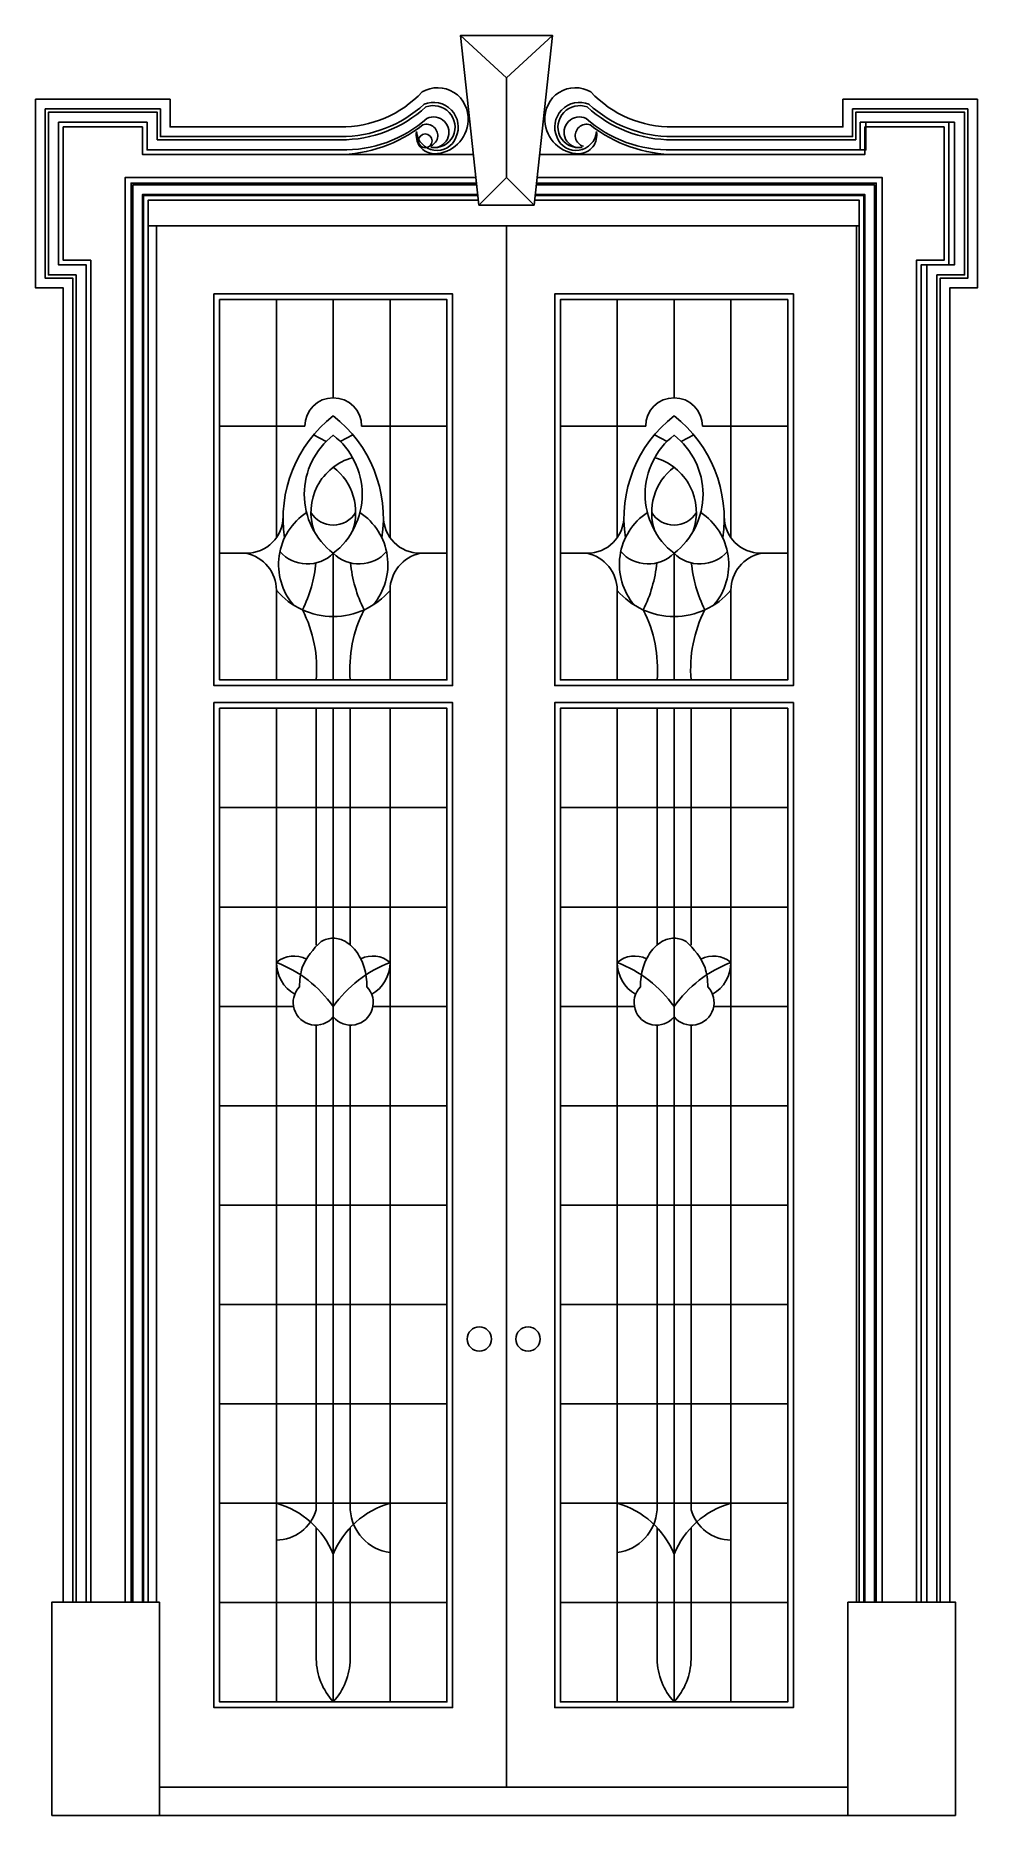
# Model space of a CAD drawing. Header units: metres. Extents: x -8494 to -6305, y -27 to 4111.
import ezdxf

# ---------------------------------------------------------------- set-up
doc = ezdxf.new("R2010")
doc.units = ezdxf.units.M
for name, color, linetype in [('2', 2, 'Continuous'), ('3', 3, 'Continuous'), ('7', 7, 'Continuous')]:
    doc.layers.add(name, color=color, linetype=linetype)

msp = doc.modelspace()

# ---------------------------------------------------------------- linework, layer by layer
at = {"layer": '2'}
msp.add_line((-8455.96, -26.8), (-6355.96, -26.8), dxfattribs=at)
at = {"layer": '3'}
for p, q in [((-7399.36, 4012.89), (-7399.36, 3781.4)), ((-7933.96, 3497.6), (-7933.96, 2944.11)), ((-7669.96, 3497.6), (-7669.96, 2944.11)), ((-7141.96, 3497.6), (-7141.96, 2944.11)), ((-6877.96, 3497.6), (-6877.96, 2944.11)), ((-7933.96, 2821.78), (-7933.96, 2613.2)), ((-7669.96, 2821.78), (-7669.96, 2613.2)), ((-7141.96, 2821.78), (-7141.96, 2613.2)), ((-6877.96, 2821.78), (-6877.96, 2613.2)), ((-7933.96, 2547.2), (-7933.96, 237.2)), ((-7669.96, 2547.2), (-7669.96, 237.2)), ((-7141.96, 2547.2), (-7141.96, 237.2)), ((-6877.96, 2547.2), (-6877.96, 237.2)), ((-8065.96, 2316.2), (-7537.96, 2316.2)), ((-6745.96, 2316.2), (-7273.96, 2316.2)), ((-8065.96, 2085.2), (-7537.96, 2085.2)), ((-6745.96, 2085.2), (-7273.96, 2085.2)), ((-8065.96, 1854.2), (-7894.07, 1854.2)), ((-7709.86, 1854.2), (-7537.96, 1854.2)), ((-7102.07, 1854.2), (-7273.96, 1854.2)), ((-6745.96, 1854.2), (-6917.86, 1854.2)), ((-8065.96, 1623.2), (-7537.96, 1623.2)), ((-6745.96, 1623.2), (-7273.96, 1623.2)), ((-8065.96, 1392.2), (-7537.96, 1392.2)), ((-6745.96, 1392.2), (-7273.96, 1392.2)), ((-8065.96, 1161.2), (-7537.96, 1161.2)), ((-6745.96, 1161.2), (-7273.96, 1161.2)), ((-8065.96, 930.2), (-7537.96, 930.2)), ((-6745.96, 930.2), (-7273.96, 930.2)), ((-8065.96, 699.2), (-7537.96, 699.2)), ((-6745.96, 699.2), (-7273.96, 699.2)), ((-8065.96, 468.2), (-7537.96, 468.2)), ((-6745.96, 468.2), (-7273.96, 468.2))]:
    msp.add_line(p, q, dxfattribs=at)
for points in [[(-7506.28, 4111.27), (-7399.36, 4012.89), (-7292.44, 4111.27)], [(-8376, 468.83), (-8376, 3578.25), (-8440.16, 3578.25), (-8440.16, 3909.7), (-8234.61, 3909.7), (-8234.61, 3845.55), (-7854.71, 3845.55)], [(-6435.92, 468.83), (-6435.92, 3578.25), (-6371.77, 3578.25), (-6371.77, 3909.7), (-6577.32, 3909.7), (-6577.32, 3845.55), (-6957.22, 3845.55)], [(-8271.96, 468.83), (-8271.96, 3768.2), (-7469.05, 3768.2)], [(-7335.21, 3717.24), (-7399.36, 3781.4), (-7463.52, 3717.24)], [(-6539.96, 468.83), (-6539.96, 3768.2), (-7329.68, 3768.2)], [(-8268, 468.83), (-8268, 3764.24), (-7468.62, 3764.24)], [(-8245.56, 468.83), (-8245.56, 3741.8), (-7466.18, 3741.8)], [(-8242.92, 468.83), (-8242.92, 3739.16), (-7465.89, 3739.16)], [(-6569, 468.83), (-6569, 3739.16), (-7332.83, 3739.16)], [(-6566.36, 468.83), (-6566.36, 3741.8), (-7332.55, 3741.8)], [(-6543.92, 468.83), (-6543.92, 3764.24), (-7330.11, 3764.24)]]:
    msp.add_lwpolyline(points, dxfattribs=at)
for points in [[(-8407.03, 468.83), (-8407.03, 3547.22), (-8471.18, 3547.22), (-8471.18, 3940.72), (-8203.59, 3940.72), (-8203.59, 3876.57), (-7785.07, 3876.57, 0.19), (-7590.95, 3951.73, -0.68), (-7516.77, 3874.38, -0.8), (-7608.21, 3888.01, -0.59)], [(-8399.53, 468.83), (-8399.53, 3554.72), (-8463.68, 3554.72), (-8463.68, 3933.22), (-8211.09, 3933.22), (-8211.09, 3869.07), (-7785.09, 3869.07, 0.19), (-7586.91, 3945.26, -0.67), (-7523.55, 3877.58, -0.33), (-7574.91, 3851.38)], [(-6391.7, 468.83), (-6391.7, 3547.22), (-6327.55, 3547.22), (-6327.55, 3940.72), (-6595.14, 3940.72), (-6595.14, 3876.57), (-7013.66, 3876.57, -0.19), (-7207.78, 3951.73, 0.68), (-7281.96, 3874.38, 0.8), (-7190.52, 3888.01, 0.59)], [(-6399.2, 468.83), (-6399.2, 3554.72), (-6335.05, 3554.72), (-6335.05, 3933.22), (-6587.64, 3933.22), (-6587.64, 3869.07), (-7013.64, 3869.07, -0.19), (-7211.82, 3945.26, 0.67), (-7275.18, 3877.58, 0.33), (-7223.82, 3851.38)], [(-8376, 468.83), (-8376, 3578.25), (-8440.16, 3578.25), (-8440.16, 3909.7), (-8234.61, 3909.7), (-8234.61, 3845.55), (-7784.34, 3845.55, 0.19), (-7584.42, 3918.58, -1.33), (-7573.01, 3850.92)], [(-7791.77, 3834.86, 0.17), (-7594.01, 3903.75, -1.03), (-7578.13, 3853.93)], [(-6422.72, 468.83), (-6422.72, 3578.25), (-6358.57, 3578.25), (-6358.57, 3909.7), (-6564.12, 3909.7), (-6564.12, 3845.55), (-7014.39, 3845.55, -0.19), (-7214.31, 3918.58, 1.33), (-7225.71, 3850.92)], [(-7006.96, 3834.86, -0.17), (-7204.72, 3903.75, 1.03), (-7220.6, 3853.93)]]:
    msp.add_lwpolyline(points, format="xyb", dxfattribs=at)
for points in [[(-8065.96, 3497.6), (-7537.96, 3497.6), (-7537.96, 2613.2), (-8065.96, 2613.2)], [(-8065.96, 3497.6), (-7537.96, 3497.6), (-7537.96, 2613.2), (-8065.96, 2613.2)], [(-6745.96, 3497.6), (-7273.96, 3497.6), (-7273.96, 2613.2), (-6745.96, 2613.2)], [(-6745.96, 3497.6), (-7273.96, 3497.6), (-7273.96, 2613.2), (-6745.96, 2613.2)], [(-8065.96, 2547.2), (-7537.96, 2547.2), (-7537.96, 237.2), (-8065.96, 237.2)], [(-8065.96, 2547.2), (-7537.96, 2547.2), (-7537.96, 237.2), (-8065.96, 237.2)], [(-6745.96, 2547.2), (-7273.96, 2547.2), (-7273.96, 237.2), (-6745.96, 237.2)], [(-6745.96, 2547.2), (-7273.96, 2547.2), (-7273.96, 237.2), (-6745.96, 237.2)]]:
    msp.add_lwpolyline(points, close=True, dxfattribs=at)
at = {"layer": '7'}
for p, q in [((-8232.36, 3669.2), (-6579.56, 3669.2)), ((-8212.56, 468.83), (-8212.56, 3669.2)), ((-7399.36, 3669.2), (-7399.36, 39.2)), ((-6586.16, 468.83), (-6586.16, 3669.2)), ((-7801.96, 3497.6), (-7801.96, 3269.24)), ((-7009.96, 3497.6), (-7009.96, 3269.24)), ((-8065.96, 3203.24), (-7867.96, 3203.24)), ((-7735.96, 3203.24), (-7537.96, 3203.24)), ((-7075.96, 3203.24), (-7273.96, 3203.24)), ((-6745.96, 3203.24), (-6943.96, 3203.24)), ((-7818.15, 3167.8), (-7847.51, 3183.21)), ((-7785.78, 3167.8), (-7756.42, 3183.21)), ((-7026.15, 3167.8), (-7055.51, 3183.21)), ((-6993.78, 3167.8), (-6964.42, 3183.21)), ((-8065.96, 2907.56), (-8004.07, 2907.56)), ((-7801.96, 2907.56), (-7801.96, 2613.2)), ((-7599.86, 2907.56), (-7537.96, 2907.56)), ((-7212.07, 2907.56), (-7273.96, 2907.56)), ((-7009.96, 2907.56), (-7009.96, 2613.2)), ((-6745.96, 2907.56), (-6807.86, 2907.56)), ((-7801.96, 2547.2), (-7801.96, 237.2)), ((-7009.96, 2547.2), (-7009.96, 237.2)), ((-8205.96, 39.2), (-6605.96, 39.2))]:
    msp.add_line(p, q, dxfattribs=at)
for points in [[(-7335.21, 3717.24), (-7292.44, 4111.27), (-7506.28, 4111.27), (-7463.52, 3717.24)], [(-8079.16, 3510.8), (-7524.76, 3510.8), (-7524.76, 2600), (-8079.16, 2600)], [(-6732.76, 3510.8), (-7287.16, 3510.8), (-7287.16, 2600), (-6732.76, 2600)], [(-8079.16, 2560.4), (-7524.76, 2560.4), (-7524.76, 224), (-8079.16, 224)], [(-6732.76, 2560.4), (-7287.16, 2560.4), (-7287.16, 224), (-6732.76, 224)], [(-8455.96, -26.8), (-8205.96, -26.8), (-8205.96, 468.83), (-8455.96, 468.83)], [(-6355.96, -26.8), (-6605.96, -26.8), (-6605.96, 468.83), (-6355.96, 468.83)]]:
    msp.add_lwpolyline(points, close=True, dxfattribs=at)
for points in [[(-8429.46, 468.83), (-8429.46, 3524.79), (-8493.62, 3524.79), (-8493.62, 3963.16), (-8181.15, 3963.16), (-8181.15, 3899.01), (-7786.07, 3899.01, 0.21), (-7595.43, 3980.21, -0.61), (-7488.74, 3912.91, -0.4), (-7567.65, 3836.62, -0.47), (-7608.21, 3888.01, -0.47)], [(-6369.26, 468.83), (-6369.26, 3524.79), (-6305.11, 3524.79), (-6305.11, 3963.16), (-6617.58, 3963.16), (-6617.58, 3899.01), (-7012.65, 3899.01, -0.21), (-7203.3, 3980.21, 0.61), (-7309.99, 3912.91, 0.4), (-7231.07, 3836.62, 0.47), (-7190.52, 3888.01, 0.47)], [(-7925.98, 2911.46, 0.43), (-7801.96, 2907.56, 0.49), (-7801.96, 3182.04, 0.49), (-7801.96, 2907.56, 0.43), (-7677.95, 2911.46)], [(-6885.95, 2911.46, -0.43), (-7009.96, 2907.56, -0.49), (-7009.96, 3182.04, -0.49), (-7009.96, 2907.56, -0.43), (-7133.98, 2911.46)], [(-7841.56, 2613.2, 0.14), (-7873.45, 2776.14, 0.09), (-7842.07, 2885.44, 0.09)], [(-7762.36, 2613.2, -0.14), (-7730.48, 2776.14, -0.09), (-7761.86, 2885.44, -0.09)], [(-7049.56, 2613.2, 0.14), (-7081.45, 2776.14, 0.09), (-7050.07, 2885.44, 0.09)], [(-6970.36, 2613.2, -0.14), (-6938.48, 2776.14, -0.09), (-6969.86, 2885.44, -0.09)], [(-7864.01, 1963.73, 0.31), (-7933.96, 1956.45, 0.27), (-7891.24, 1882.42)], [(-7712.69, 1882.42, 0.27), (-7669.96, 1956.45, 0.3), (-7737.92, 1964.78, 0.3)], [(-7099.24, 1882.42, -0.27), (-7141.96, 1956.45, -0.3), (-7074, 1964.78, -0.3)], [(-6947.92, 1963.73, -0.31), (-6877.96, 1956.45, -0.27), (-6920.69, 1882.42)], [(-7841.56, 1810.73), (-7841.56, 684, -0.33), (-7933.96, 613.32)], [(-7762.36, 1810.73), (-7762.36, 684, 0.36), (-7669.96, 584.41)], [(-7049.56, 1810.73), (-7049.56, 684, -0.36), (-7141.96, 584.41)], [(-6970.36, 1810.73), (-6970.36, 684, 0.33), (-6877.96, 613.32)], [(-7669.96, 699.2, 0.23), (-7801.96, 580.4, 0.23), (-7933.96, 699.2)], [(-7141.96, 699.2, -0.23), (-7009.96, 580.4, -0.23), (-6877.96, 699.2)], [(-7841.56, 642.39), (-7841.56, 336.2, 0.18), (-7801.96, 237.2, 0.18), (-7762.36, 336.2), (-7762.36, 642.39)], [(-6970.36, 642.39), (-6970.36, 336.2, -0.18), (-7009.96, 237.2, -0.18), (-7049.56, 336.2), (-7049.56, 642.39)]]:
    msp.add_lwpolyline(points, format="xyb", dxfattribs=at)
for points in [[(-8365.31, 468.83), (-8365.31, 3588.94), (-8429.46, 3588.94), (-8429.46, 3899.01), (-8245.3, 3899.01), (-8245.3, 3834.86), (-7476.28, 3834.86)], [(-6446.62, 468.83), (-6446.62, 3588.94), (-6382.46, 3588.94), (-6382.46, 3899.01), (-6566.63, 3899.01), (-6566.63, 3834.86), (-7322.45, 3834.86)], [(-8285.16, 468.83), (-8285.16, 3781.4), (-7470.48, 3781.4)], [(-6526.76, 468.83), (-6526.76, 3781.4), (-7328.25, 3781.4)], [(-8232.36, 468.83), (-8232.36, 3728.6), (-7464.75, 3728.6)], [(-6579.56, 468.83), (-6579.56, 3728.6), (-7333.98, 3728.6)], [(-7841.56, 2547.2), (-7841.56, 1996.75)], [(-7762.36, 2547.2), (-7762.36, 1996.75)], [(-7049.56, 2547.2), (-7049.56, 1996.75)], [(-6970.36, 2547.2), (-6970.36, 1996.75)]]:
    msp.add_lwpolyline(points, dxfattribs=at)
for points in [[(-7880.21, 1899.65, 1.04), (-7801.96, 1829.62, 1.04), (-7723.72, 1899.65, 0.07), (-7730.02, 1944.46, 0.08), (-7746.64, 1979.51, 0.11), (-7773.65, 2004.78, 0.14), (-7801.96, 2012.6, 0.14), (-7830.28, 2004.78, 0.11), (-7873.91, 1944.46, 0.07)], [(-6931.72, 1899.65, -1.04), (-7009.96, 1829.62, -1.04), (-7088.21, 1899.65, -0.07), (-7081.91, 1944.46, -0.08), (-7065.29, 1979.51, -0.11), (-7038.28, 2004.78, -0.14), (-7009.96, 2012.6, -0.14), (-6981.65, 2004.78, -0.11), (-6938.02, 1944.46, -0.07)]]:
    msp.add_lwpolyline(points, format="xyb", close=True, dxfattribs=at)
for centre, radius in [((-7588.15, 3866.46), 16.04), ((-7462.62, 1080.82), 28.3), ((-7349.38, 1080.82), 28.3)]:
    msp.add_circle(centre, radius, dxfattribs=at)
for centre, radius, start, end in [((-7801.96, 3203.24), 66, 0, 180), ((-7009.96, 3203.24), 66, 0, 180), ((-7614.75, 2988.13), 303.7, 128.06, 188.45), ((-7989.18, 2988.13), 303.7, 351.55, 51.94), ((-6822.75, 2988.13), 303.7, 128.06, 188.45), ((-7197.18, 2988.13), 303.7, 351.55, 51.94), ((-7722.14, 3002.77), 131.82, 105.33, 199.5), ((-7881.79, 3002.77), 131.82, 340.5, 52.73), ((-6930.14, 3002.77), 131.82, 127.27, 199.5), ((-7089.79, 3002.77), 131.82, 340.5, 74.67), ((-8004.2, 2993.38), 85.8, 270, 0), ((-7784.37, 2881.46), 144.75, 123.35, 220.49), ((-7801.96, 3034.18), 60.95, 211.45, 328.55), ((-7819.72, 2881.46), 144.75, 319.51, 56.65), ((-7599.73, 2993.38), 85.8, 180, 270), ((-7212.2, 2993.38), 85.8, 270, 0), ((-6992.21, 2881.46), 144.75, 123.35, 220.49), ((-7009.96, 3034.18), 60.95, 211.45, 328.55), ((-7027.56, 2881.46), 144.75, 319.51, 56.65), ((-6807.73, 2993.38), 85.8, 180, 270), ((-8022.04, 2821.33), 88.08, 0.3, 78.31), ((-7581.89, 2821.33), 88.08, 101.69, 179.7), ((-7230.04, 2821.33), 88.08, 0.3, 78.31), ((-6789.89, 2821.33), 88.08, 101.69, 179.7), ((-7801.82, 2934.04), 173.39, 220.35, 319.51), ((-7010.11, 2934.04), 173.39, 220.49, 319.65), ((-8040.72, 1682.32), 294.18, 35.75, 68.72), ((-7563.21, 1682.32), 294.18, 111.28, 144.25), ((-7248.72, 1682.32), 294.18, 35.75, 68.72), ((-6771.21, 1682.32), 294.18, 111.28, 144.25)]:
    msp.add_arc(centre, radius, start, end, dxfattribs=at)

doc.saveas('drawing.dxf')
